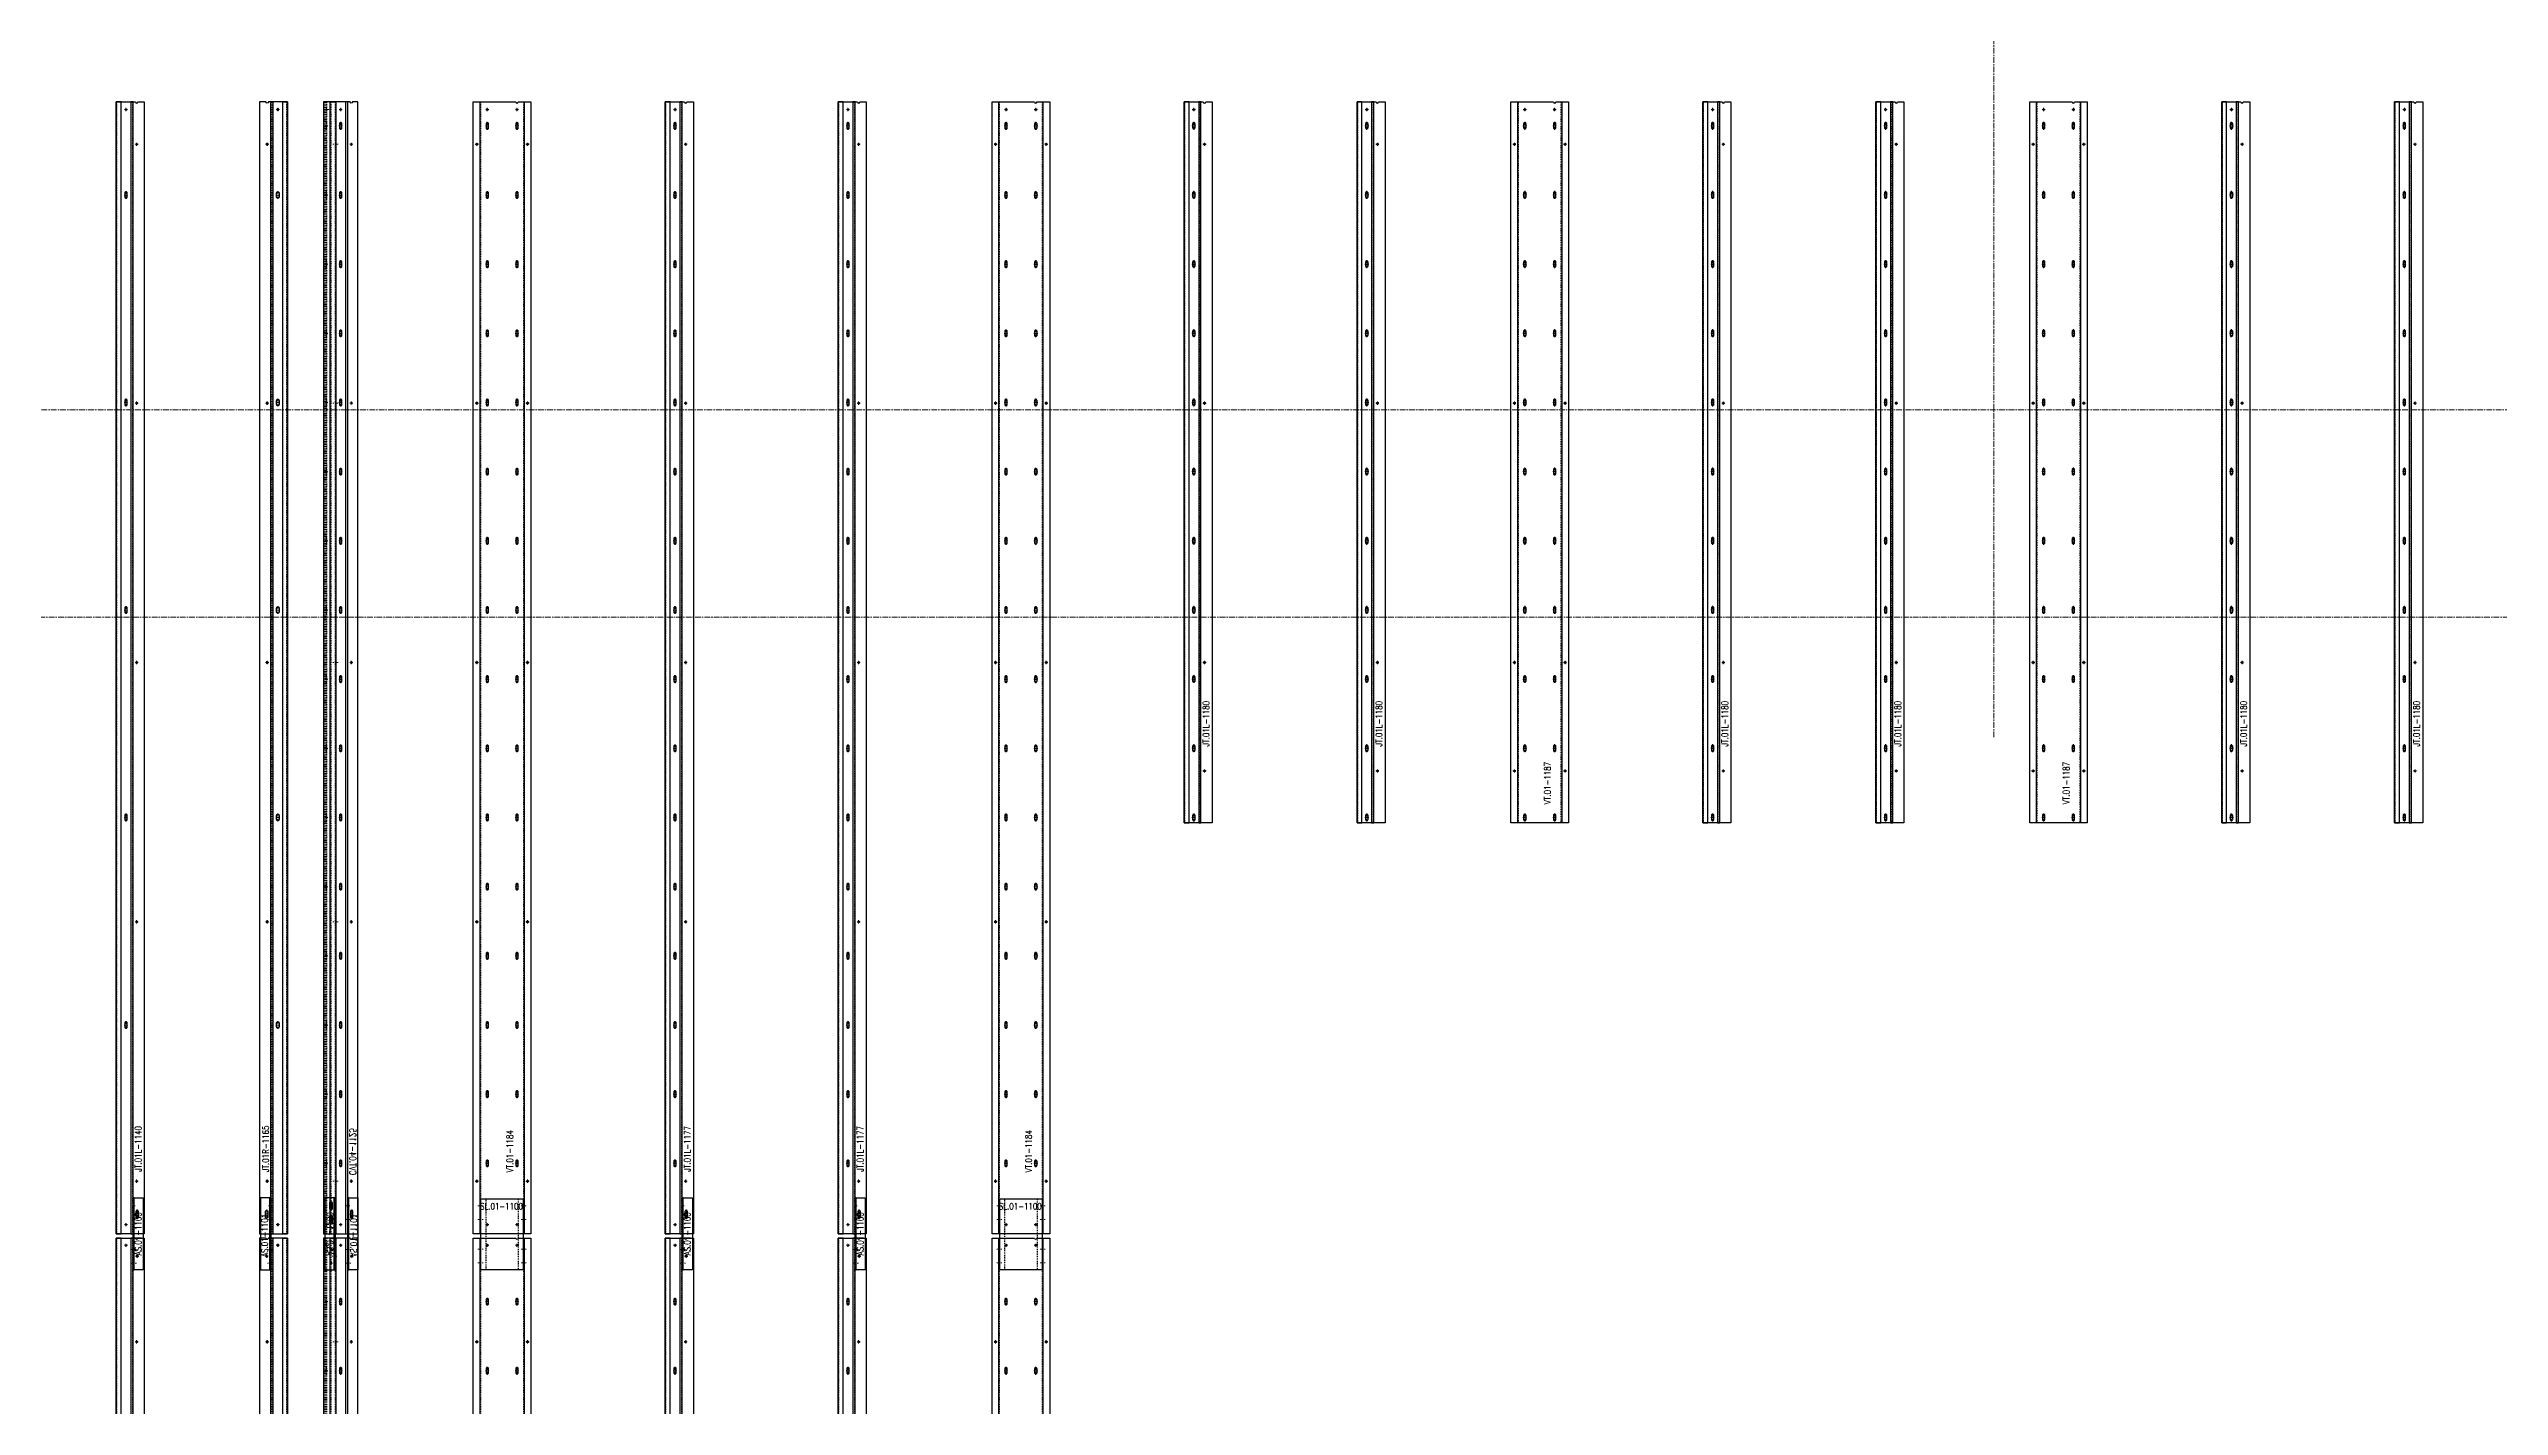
# Model space of a CAD drawing. Header units: inches. Extents: x 841 to 14134, y -5681 to -3225.
# Drawn here: x 2020.8 to 2304.2, y -5524.4 to -5367.4 of the extents above; entities that cross this region are included whole.
import ezdxf

# ---------------------------------------------------------------- set-up
doc = ezdxf.new("R2010")
doc.units = ezdxf.units.IN
doc.header["$MEASUREMENT"] = 0
for name, pattern in [('NBK_Center', [0.541667, 0.333333, -0.0625, 0.083333, -0.0625]), ('NBK_Center2', [0.270833, 0.166667, -0.03125, 0.041667, -0.03125]), ('NBK_CenterX2', [1.083333, 0.666667, -0.125, 0.166667, -0.125]), ('NBK_Hidden', [0.125, 0.083333, -0.041667]), ('NBK_Hidden2', [0.0625, 0.041667, -0.020833])]:
    doc.linetypes.add(name, pattern=pattern)
doc.layers.get('Defpoints').update_dxf_attribs({"color": 250, "lineweight": 0})
for name, color, linetype, lineweight in [('!Bracket', 11, 'Continuous', 25), ('!Clip - bent', 20, 'Continuous', 25), ('!Dimension', 50, 'Continuous', 5), ('!Extrusion', 140, 'Continuous', 25), ('!Gridline', 112, 'NBK_CenterX2', 5), ('!Linetype_Center', 220, 'NBK_Center', 9), ('!Linetype_Center2', 222, 'NBK_Center2', 9), ('!Misc2', 252, 'NBK_Hidden2', 5)]:
    doc.layers.add(name, color=color, linetype=linetype, lineweight=lineweight)
doc.styles.add('Romans', font='romans.shx', dxfattribs={"width": 0.8})

# ---------------------------------------------------------------- blocks, each defined once
blk = doc.blocks.new('WEEP HOLE')
at = {"layer": '!Linetype_Center'}
for p, q in [((-0.22, 0.37), (0.22, 0.37)), ((0, 0.83), (0, -0.08))]:
    blk.add_line(p, q, dxfattribs=at)
at = {"color": 0}
blk.add_lwpolyline([(-0.14, 0.61), (-0.14, 0.14, 0.414214), (0, 0, 0.414214), (0.14, 0.14), (0.14, 0.61, 0.414214), (0, 0.75, 0.414214)], format="xyb", close=True, dxfattribs=at)
blk = doc.blocks.new('SLOTTED SECTION HOLE')
at = {"layer": '!Linetype_Center2'}
blk.add_line((-0.33, 0), (0.26, 0), dxfattribs=at)
at = {"layer": '!Misc2'}
blk.add_lwpolyline([(-0.08, 0.47), (0, 0.47), (0, -0.47), (-0.08, -0.47)], close=True, dxfattribs=at)
blk = doc.blocks.new('TAP HOLE_5mm')
at = {"layer": '!Linetype_Center2'}
for points in [[(-0.18, 0), (0.18, 0)], [(0, 0.18), (0, -0.18)]]:
    blk.add_lwpolyline(points, dxfattribs=at)
blk.add_circle((0, 0), 0.101)
blk = doc.blocks.new('VT.01-1184')
at = {"layer": '!Extrusion'}
blk.add_lwpolyline([(3.33, 0), (-3.33, 0), (-3.33, 130.92), (1.58, 130.92, 1), (1.86, 130.92), (3.33, 130.92)], format="xyb", close=True, dxfattribs=at)
blk.add_lwpolyline([(1.86, 130.92), (2.54, 130.92), (2.54, 0), (-2.54, 0), (-2.54, 130.92), (1.58, 130.92)], dxfattribs=at)
at = {"layer": '!Extrusion', "linetype": 'NBK_Hidden'}
blk.add_lwpolyline([(1.86, 130.92), (2.46, 130.92), (2.46, 0), (-2.46, 0), (-2.46, 130.92), (1.58, 130.92)], dxfattribs=at)
at = {"layer": '!Dimension', "rotation": 360}
for p in [(-2.46, 3.23), (2.54, 3.23), (-2.46, 1.65), (2.54, 1.65)]:
    blk.add_blockref('SLOTTED SECTION HOLE', p, dxfattribs=at)
at = {"layer": '!Extrusion', "rotation": 360}
for name, p in [('WEEP HOLE', (-1.72, 127.78)), ('TAP HOLE_5mm', (-1.72, 130.04)), ('WEEP HOLE', (1.72, 127.78)), ('TAP HOLE_5mm', (1.72, 130.04)), ('TAP HOLE_5mm', (-2.93, 126.03)), ('TAP HOLE_5mm', (2.93, 126.03)), ('WEEP HOLE', (-1.72, 119.78)), ('WEEP HOLE', (1.72, 119.78)), ('WEEP HOLE', (-1.72, 111.78)), ('WEEP HOLE', (1.72, 111.78)), ('WEEP HOLE', (-1.72, 103.78)), ('WEEP HOLE', (1.72, 103.78)), ('WEEP HOLE', (-1.72, 95.78)), ('WEEP HOLE', (1.72, 95.78)), ('TAP HOLE_5mm', (-2.93, 96.08)), ('TAP HOLE_5mm', (2.93, 96.08)), ('WEEP HOLE', (-1.72, 87.78)), ('WEEP HOLE', (1.72, 87.78)), ('WEEP HOLE', (-1.72, 79.78)), ('WEEP HOLE', (1.72, 79.78)), ('WEEP HOLE', (-1.72, 71.78)), ('WEEP HOLE', (1.72, 71.78)), ('TAP HOLE_5mm', (-2.93, 66.08)), ('TAP HOLE_5mm', (2.93, 66.08)), ('WEEP HOLE', (-1.72, 63.78)), ('WEEP HOLE', (1.72, 63.78)), ('WEEP HOLE', (-1.72, 55.78)), ('WEEP HOLE', (1.72, 55.78)), ('WEEP HOLE', (-1.72, 47.78)), ('WEEP HOLE', (1.72, 47.78)), ('WEEP HOLE', (-1.72, 39.78)), ('WEEP HOLE', (1.72, 39.78)), ('TAP HOLE_5mm', (-2.93, 36.08)), ('TAP HOLE_5mm', (2.93, 36.08)), ('WEEP HOLE', (-1.72, 31.78)), ('WEEP HOLE', (1.72, 31.78)), ('WEEP HOLE', (-1.72, 23.78)), ('WEEP HOLE', (1.72, 23.78)), ('WEEP HOLE', (-1.72, 15.78)), ('WEEP HOLE', (1.72, 15.78)), ('WEEP HOLE', (-1.72, 7.78)), ('WEEP HOLE', (1.72, 7.78)), ('TAP HOLE_5mm', (-2.93, 6.08)), ('TAP HOLE_5mm', (2.93, 6.08)), ('TAP HOLE_5mm', (-1.72, 1.06)), ('TAP HOLE_5mm', (1.72, 1.06))]:
    blk.add_blockref(name, p, dxfattribs=at)
at = {"layer": 'Defpoints', "color": 1, "insert": (0.89, 9.54), "char_height": 0.75, "width": 1.65, "attachment_point": 5, "rotation": 90, "style": 'Romans'}
blk.add_mtext('VT.01-1184', dxfattribs=at)
blk = doc.blocks.new('JT.01R-1165')
at = {"layer": '!Extrusion'}
blk.add_lwpolyline([(0, 0), (0, 130.92), (-2.22, 130.92, -1), (-2.5, 130.92), (-3.25, 130.92), (-3.25, 0)], format="xyb", close=True, dxfattribs=at)
for points in [[(-1.95, 0), (-1.95, 130.92), (-1.69, 130.92), (-1.69, 0)], [(-0.57, 0), (-0.57, 130.92), (0, 130.92), (0, 0)]]:
    blk.add_lwpolyline(points, close=True, dxfattribs=at)
at = {"layer": '!Extrusion', "linetype": 'NBK_Hidden'}
for points in [[(-1.95, 0), (-1.95, 130.92), (-1.87, 130.92), (-1.87, 0)], [(-0.08, 0), (-0.08, 130.92), (0, 130.92), (0, 0)]]:
    blk.add_lwpolyline(points, close=True, dxfattribs=at)
at = {"layer": '!Extrusion', "xscale": -1}
for name, p in [('TAP HOLE_5mm', (-1.13, 130.04)), ('TAP HOLE_5mm', (-2.36, 126.03)), ('WEEP HOLE', (-1.13, 119.78)), ('WEEP HOLE', (-1.13, 95.78)), ('TAP HOLE_5mm', (-2.36, 96.08)), ('WEEP HOLE', (-1.13, 71.78)), ('TAP HOLE_5mm', (-2.36, 66.08)), ('WEEP HOLE', (-1.13, 47.78)), ('TAP HOLE_5mm', (-2.36, 36.08)), ('WEEP HOLE', (-1.13, 23.78)), ('TAP HOLE_5mm', (-2.36, 6.08)), ('TAP HOLE_5mm', (-1.13, 1.06))]:
    blk.add_blockref(name, p, dxfattribs=at)
at = {"layer": 'Defpoints', "color": 5, "insert": (-2.54, 9.82), "char_height": 0.75, "width": 1.65, "attachment_point": 5, "rotation": 90, "style": 'Romans'}
blk.add_mtext('JT.01R-1165', dxfattribs=at)
blk = doc.blocks.new('CLEAR SECTION HOLE')
at = {"layer": '!Linetype_Center2'}
blk.add_line((-0.33, 0), (0.26, 0), dxfattribs=at)
at = {"layer": '!Misc2'}
blk.add_lwpolyline([(-0.08, 0.1), (0, 0.1), (0, -0.1), (-0.08, -0.1)], close=True, dxfattribs=at)
blk = doc.blocks.new('VT.01-1183')
at = {"layer": '!Extrusion'}
blk.add_lwpolyline([(-2.45, 148.03), (2.45, 148.03), (2.45, 139.83), (-2.45, 139.83)], close=True, dxfattribs=at)
at = {"layer": '!Extrusion', "linetype": 'NBK_Hidden2'}
blk.add_lwpolyline([(-1.86, 148.03), (1.86, 148.03), (1.86, 139.83), (-1.86, 139.83)], close=True, dxfattribs=at)
at = {"layer": '!Extrusion'}
blk.add_lwpolyline([(3.33, 0), (-3.33, 0), (-3.33, 143.5), (1.58, 143.5, 1), (1.86, 143.5), (3.33, 143.5)], format="xyb", close=True, dxfattribs=at)
blk.add_lwpolyline([(1.86, 143.5), (2.54, 143.5), (2.54, 0), (-2.54, 0), (-2.54, 143.5), (1.58, 143.5)], dxfattribs=at)
at = {"layer": '!Extrusion', "linetype": 'NBK_Hidden'}
blk.add_lwpolyline([(1.86, 143.5), (2.46, 143.5), (2.46, 0), (-2.46, 0), (-2.46, 143.5), (1.58, 143.5)], dxfattribs=at)
at = {"layer": '!Dimension', "rotation": 360}
for name, p in [('CLEAR SECTION HOLE', (-2.46, 142.21)), ('CLEAR SECTION HOLE', (2.54, 142.21)), ('CLEAR SECTION HOLE', (-2.46, 140.63)), ('CLEAR SECTION HOLE', (2.54, 140.63)), ('SLOTTED SECTION HOLE', (-2.46, 3.23)), ('SLOTTED SECTION HOLE', (2.54, 3.23)), ('SLOTTED SECTION HOLE', (-2.46, 1.65)), ('SLOTTED SECTION HOLE', (2.54, 1.65))]:
    blk.add_blockref(name, p, dxfattribs=at)
at = {"layer": '!Extrusion', "rotation": 360}
for name, p in [('TAP HOLE_5mm', (-1.72, 142.67)), ('TAP HOLE_5mm', (1.72, 142.67)), ('WEEP HOLE', (-1.72, 135.78)), ('WEEP HOLE', (1.72, 135.78)), ('TAP HOLE_5mm', (-2.93, 131.5)), ('TAP HOLE_5mm', (2.93, 131.5)), ('WEEP HOLE', (-1.72, 127.78)), ('WEEP HOLE', (1.72, 127.78)), ('WEEP HOLE', (-1.72, 119.78)), ('WEEP HOLE', (1.72, 119.78)), ('WEEP HOLE', (-1.72, 111.78)), ('WEEP HOLE', (1.72, 111.78)), ('WEEP HOLE', (-1.72, 103.78)), ('WEEP HOLE', (1.72, 103.78)), ('TAP HOLE_5mm', (-2.93, 101.5)), ('TAP HOLE_5mm', (2.93, 101.5)), ('WEEP HOLE', (-1.72, 95.78)), ('WEEP HOLE', (1.72, 95.78)), ('WEEP HOLE', (-1.72, 87.78)), ('WEEP HOLE', (1.72, 87.78)), ('WEEP HOLE', (-1.72, 79.78)), ('WEEP HOLE', (1.72, 79.78)), ('TAP HOLE_5mm', (-2.93, 71.5)), ('WEEP HOLE', (-1.72, 71.78)), ('WEEP HOLE', (1.72, 71.78)), ('TAP HOLE_5mm', (2.93, 71.5)), ('WEEP HOLE', (-1.72, 63.78)), ('WEEP HOLE', (1.72, 63.78)), ('WEEP HOLE', (-1.72, 55.78)), ('WEEP HOLE', (1.72, 55.78)), ('WEEP HOLE', (-1.72, 47.78)), ('WEEP HOLE', (1.72, 47.78)), ('TAP HOLE_5mm', (-2.93, 41.5)), ('WEEP HOLE', (-1.72, 39.77)), ('WEEP HOLE', (1.72, 39.77)), ('TAP HOLE_5mm', (2.93, 41.5)), ('WEEP HOLE', (-1.72, 31.78)), ('WEEP HOLE', (1.72, 31.78)), ('WEEP HOLE', (-1.72, 23.78)), ('WEEP HOLE', (1.72, 23.78)), ('WEEP HOLE', (-1.72, 15.78)), ('WEEP HOLE', (1.72, 15.78)), ('TAP HOLE_5mm', (-2.93, 11.5)), ('TAP HOLE_5mm', (2.93, 11.5)), ('WEEP HOLE', (-1.72, 7.78)), ('WEEP HOLE', (1.72, 7.78)), ('TAP HOLE_5mm', (-1.72, 1.06)), ('TAP HOLE_5mm', (1.72, 1.06))]:
    blk.add_blockref(name, p, dxfattribs=at)
at = {"layer": 'Defpoints', "color": 30, "insert": (-0.07, 147.18), "char_height": 0.75, "width": 1.65, "attachment_point": 5, "style": 'Romans'}
blk.add_mtext('SL.01-1100', dxfattribs=at)
at = {"layer": 'Defpoints', "color": 1, "insert": (0.8, 3.84), "char_height": 0.75, "width": 1.65, "attachment_point": 5, "rotation": 90, "style": 'Romans'}
blk.add_mtext('VT.01-1183', dxfattribs=at)
blk = doc.blocks.new('SECTION CLEAR HOLE 1')
at = {"layer": '!Linetype_Center2'}
blk.add_line((-0.33, 0, 0), (0.26, 0, 0), dxfattribs=at)
at = {"layer": '!Misc2'}
blk.add_lwpolyline([(-0.12, 0.1), (0, 0.1), (0, -0.1), (-0.12, -0.1)], close=True, dxfattribs=at)
blk = doc.blocks.new('SLOTTED SECTION1')
at = {"layer": '!Linetype_Center2'}
blk.add_lwpolyline([(-0.24, 0), (0.12, 0)], dxfattribs=at)
at = {"layer": '!Misc2'}
blk.add_lwpolyline([(-0.12, 0.47), (0, 0.47), (0, -0.47), (-0.12, -0.47)], close=True, dxfattribs=at)
blk = doc.blocks.new('SLOTTED HOLE 1')
at = {"layer": '!Linetype_Center'}
for p, q in [((0, 0.55), (0, -0.55)), ((-0.22, 0), (0.22, 0))]:
    blk.add_line(p, q, dxfattribs=at)
at = {"color": 0}
blk.add_lwpolyline([(-0.14, 0.33), (-0.14, -0.33, 0.414214), (0, -0.47, 0.414214), (0.14, -0.33), (0.14, 0.33, 0.414214), (0, 0.47, 0.414214)], format="xyb", close=True, dxfattribs=at)
blk = doc.blocks.new('SL.01-1101')
at = {"layer": '!Bracket'}
for points in [[(4.65, -1.3), (4.65, -0.12), (-3.67, -0.12), (-3.67, -1.3)], [(-3.67, -1.3), (-3.67, -1.18), (4.65, -1.18), (4.65, -1.3)]]:
    blk.add_lwpolyline(points, close=True, dxfattribs=at)
at = {"layer": '!Dimension', "xscale": -1, "rotation": 270}
for name, p in [('SECTION CLEAR HOLE 1', (-2.88, -1.18)), ('SECTION CLEAR HOLE 1', (-1.3, -1.18)), ('SLOTTED SECTION1', (2.15, -1.18)), ('SLOTTED SECTION1', (3.73, -1.18))]:
    blk.add_blockref(name, p, dxfattribs=at)
at = {"layer": '!Extrusion', "xscale": -1, "rotation": 270}
blk.add_blockref('TAP HOLE_5mm', (-2.09, -0.83), dxfattribs=at)
at = {"layer": '!Extrusion', "linetype": 'NBK_Hidden', "xscale": -1, "rotation": 270}
blk.add_blockref('SLOTTED HOLE 1', (2.75, -0.83), dxfattribs=at)
at = {"layer": 'Defpoints', "color": 30, "insert": (0.32, -0.6), "char_height": 0.75, "width": 1.65, "attachment_point": 5, "style": 'Romans'}
blk.add_mtext('AS.01-1101', dxfattribs=at)
blk = doc.blocks.new('JT.01R-1164')
at = {"layer": '!Extrusion'}
blk.add_lwpolyline([(-3.25, 0), (0, 0), (0, 143.5), (-2.22, 143.5, -1), (-2.5, 143.5), (-3.25, 143.5)], format="xyb", close=True, dxfattribs=at)
for points in [[(-1.69, 143.5), (-1.69, 0), (-1.95, 0), (-1.95, 143.5)], [(0, 143.5), (0, 0), (-0.57, 0), (-0.57, 143.5)]]:
    blk.add_lwpolyline(points, close=True, dxfattribs=at)
at = {"layer": '!Extrusion', "linetype": 'NBK_Hidden'}
for points in [[(-1.87, 143.5), (-1.87, 0), (-1.95, 0), (-1.95, 143.5)], [(0, 143.5), (0, 0), (-0.08, 0), (-0.08, 143.5)]]:
    blk.add_lwpolyline(points, close=True, dxfattribs=at)
at = {"layer": '!Extrusion', "xscale": -1}
for name, p in [('TAP HOLE_5mm', (-1.13, 142.67)), ('TAP HOLE_5mm', (-2.36, 131.5)), ('WEEP HOLE', (-1.13, 119.78)), ('TAP HOLE_5mm', (-2.36, 101.5)), ('WEEP HOLE', (-1.13, 95.78)), ('TAP HOLE_5mm', (-2.36, 71.5)), ('WEEP HOLE', (-1.13, 71.78)), ('WEEP HOLE', (-1.13, 47.78)), ('TAP HOLE_5mm', (-2.36, 41.5)), ('WEEP HOLE', (-1.13, 23.78)), ('TAP HOLE_5mm', (-2.36, 11.5)), ('TAP HOLE_5mm', (-1.13, 1.06))]:
    blk.add_blockref(name, p, dxfattribs=at)
at = {"color": 144, "rotation": 90}
blk.add_blockref('SL.01-1101', (-3.25, 143.5), dxfattribs=at)
at = {"layer": 'Defpoints', "color": 5, "insert": (-2.54, 4.4), "char_height": 0.75, "width": 1.65, "attachment_point": 5, "rotation": 90, "style": 'Romans'}
blk.add_mtext('JT.01R-1164', dxfattribs=at)
blk = doc.blocks.new('AS.01-1100')
at = {"layer": '!Bracket'}
for points in [[(-1.3, 4.65), (-0.12, 4.65), (-0.12, -3.67), (-1.3, -3.67)], [(-1.3, -3.67), (-1.18, -3.67), (-1.18, 4.65), (-1.3, 4.65)]]:
    blk.add_lwpolyline(points, close=True, dxfattribs=at)
at = {"layer": '!Dimension'}
for name, p in [('SLOTTED SECTION1', (-1.18, 3.73)), ('SLOTTED SECTION1', (-1.18, 2.15)), ('SECTION CLEAR HOLE 1', (-1.18, -1.3)), ('SECTION CLEAR HOLE 1', (-1.18, -2.88))]:
    blk.add_blockref(name, p, dxfattribs=at)
at = {"layer": '!Extrusion', "linetype": 'NBK_Hidden'}
blk.add_blockref('SLOTTED HOLE 1', (-0.83, 2.75), dxfattribs=at)
at = {"layer": '!Extrusion', "rotation": 360}
blk.add_blockref('TAP HOLE_5mm', (-0.83, -2.09), dxfattribs=at)
at = {"layer": 'Defpoints', "color": 30, "insert": (-0.71, 0.49), "char_height": 0.75, "width": 1.65, "attachment_point": 5, "rotation": 90, "style": 'Romans'}
blk.add_mtext('AS.01-1100', dxfattribs=at)
blk = doc.blocks.new('JT.01L-1169')
at = {"layer": '!Extrusion'}
blk.add_lwpolyline([(3.25, 0), (0, 0), (0, 78.08), (2.22, 78.08, 1), (2.5, 78.08), (3.25, 78.08)], format="xyb", close=True, dxfattribs=at)
at = {"layer": '!Extrusion', "linetype": 'NBK_Hidden'}
for points in [[(0, 78.08), (0, 0), (0.08, 0), (0.08, 78.08)], [(1.87, 78.08), (1.87, 0), (1.95, 0), (1.95, 78.08)]]:
    blk.add_lwpolyline(points, close=True, dxfattribs=at)
at = {"layer": '!Extrusion'}
for points in [[(0, 78.08), (0, 0), (0.57, 0), (0.57, 78.08)], [(1.69, 78.08), (1.69, 0), (1.95, 0), (1.95, 78.08)]]:
    blk.add_lwpolyline(points, close=True, dxfattribs=at)
at = {"layer": '!Dimension'}
blk.add_blockref('AS.01-1100', (3.25, 78.08), dxfattribs=at)
at = {"layer": '!Extrusion', "rotation": 360}
for p in [(1.13, 77.25), (2.36, 66.08), (2.36, 36.08), (2.36, 6.08), (1.13, 1.09)]:
    blk.add_blockref('TAP HOLE_5mm', p, dxfattribs=at)
at = {"layer": '!Extrusion'}
for p in [(1.13, 54.37), (1.13, 30.37), (1.13, 6.37)]:
    blk.add_blockref('WEEP HOLE', p, dxfattribs=at)
at = {"layer": 'Defpoints', "color": 2, "insert": (2.54, 10), "char_height": 0.75, "width": 1.65, "attachment_point": 5, "rotation": 90, "style": 'Romans'}
blk.add_mtext('JT.01L-1169', dxfattribs=at)
blk = doc.blocks.new('VT.01-1187')
at = {"layer": '!Extrusion'}
blk.add_lwpolyline([(3.33, 0), (-3.33, 0), (-3.33, 83.38), (1.58, 83.38, 1), (1.86, 83.38), (3.33, 83.38)], format="xyb", close=True, dxfattribs=at)
blk.add_lwpolyline([(1.86, 83.38), (2.54, 83.38), (2.54, 0), (-2.54, 0), (-2.54, 83.38), (1.58, 83.38)], dxfattribs=at)
at = {"layer": '!Extrusion', "linetype": 'NBK_Hidden'}
blk.add_lwpolyline([(1.86, 83.38), (2.46, 83.38), (2.46, 0), (-2.46, 0), (-2.46, 83.38), (1.58, 83.38)], dxfattribs=at)
at = {"layer": '!Extrusion', "rotation": 360}
for name, p in [('TAP HOLE_5mm', (-1.72, 82.5)), ('TAP HOLE_5mm', (1.72, 82.5)), ('WEEP HOLE', (-1.72, 80.25)), ('WEEP HOLE', (1.72, 80.25)), ('TAP HOLE_5mm', (-2.93, 78.49)), ('TAP HOLE_5mm', (2.93, 78.49)), ('WEEP HOLE', (-1.72, 72.25)), ('WEEP HOLE', (1.72, 72.25)), ('WEEP HOLE', (-1.72, 64.25)), ('WEEP HOLE', (1.72, 64.25)), ('WEEP HOLE', (-1.72, 56.25)), ('WEEP HOLE', (1.72, 56.25)), ('TAP HOLE_5mm', (-2.93, 48.54)), ('WEEP HOLE', (-1.72, 48.25)), ('WEEP HOLE', (1.72, 48.25)), ('TAP HOLE_5mm', (2.93, 48.54)), ('WEEP HOLE', (-1.72, 40.25)), ('WEEP HOLE', (1.72, 40.25)), ('WEEP HOLE', (-1.72, 32.25)), ('WEEP HOLE', (1.72, 32.25)), ('WEEP HOLE', (-1.72, 24.25)), ('WEEP HOLE', (1.72, 24.25)), ('TAP HOLE_5mm', (-2.93, 18.54)), ('WEEP HOLE', (-1.72, 16.25)), ('WEEP HOLE', (1.72, 16.25)), ('TAP HOLE_5mm', (2.93, 18.54)), ('WEEP HOLE', (-1.72, 8.25)), ('WEEP HOLE', (1.72, 8.25)), ('TAP HOLE_5mm', (-2.93, 6)), ('TAP HOLE_5mm', (2.93, 6)), ('WEEP HOLE', (-1.72, 0.24)), ('WEEP HOLE', (1.72, 0.24))]:
    blk.add_blockref(name, p, dxfattribs=at)
at = {"layer": 'Defpoints', "color": 1, "insert": (0.89, 4.59), "char_height": 0.75, "width": 1.65, "attachment_point": 5, "rotation": 90, "style": 'Romans'}
blk.add_mtext('VT.01-1187', dxfattribs=at)
blk = doc.blocks.new('JT.01L-1180')
at = {"layer": '!Extrusion'}
for points in [[(0.57, 0), (0.57, 83.38), (0, 83.38), (0, 0)], [(1.95, 0), (1.95, 83.38), (1.69, 83.38), (1.69, 0)]]:
    blk.add_lwpolyline(points, close=True, dxfattribs=at)
blk.add_lwpolyline([(0, 0), (0, 83.38), (2.22, 83.38, 1), (2.5, 83.38), (3.25, 83.38), (3.25, 0)], format="xyb", close=True, dxfattribs=at)
at = {"layer": '!Extrusion', "linetype": 'NBK_Hidden'}
for points in [[(0.08, 0), (0.08, 83.38), (0, 83.38), (0, 0)], [(1.95, 0), (1.95, 83.38), (1.87, 83.38), (1.87, 0)]]:
    blk.add_lwpolyline(points, close=True, dxfattribs=at)
at = {"layer": '!Extrusion', "rotation": 360}
for p in [(1.13, 82.5), (2.36, 78.49), (2.36, 48.54), (2.36, 18.54), (2.36, 6)]:
    blk.add_blockref('TAP HOLE_5mm', p, dxfattribs=at)
at = {"layer": '!Extrusion'}
for p in [(1.13, 80.25), (1.13, 72.25), (1.13, 64.25), (1.13, 56.25), (1.13, 48.25), (1.13, 40.25), (1.13, 32.25), (1.13, 24.25), (1.13, 16.25), (1.13, 8.25), (1.13, 0.24)]:
    blk.add_blockref('WEEP HOLE', p, dxfattribs=at)
at = {"layer": 'Defpoints', "color": 2, "insert": (2.54, 11.46), "char_height": 0.75, "width": 1.65, "attachment_point": 5, "rotation": 90, "style": 'Romans'}
blk.add_mtext('JT.01L-1180', dxfattribs=at)
blk = doc.blocks.new('19mm WEEP HOLE')
at = {"layer": '!Linetype_Center'}
blk.add_line((-0.37, 0.2), (-0.37, -0.12), dxfattribs=at)
at = {"linetype": 'NBK_Hidden'}
blk.add_lwpolyline([(-0.75, 0.08), (0, 0.08), (0, 0), (-0.75, 0)], close=True, dxfattribs=at)
blk = doc.blocks.new('HOLE SECTION')
at = {"layer": '!Linetype_Center2'}
blk.add_line((-0.33, 0), (0.26, 0), dxfattribs=at)
at = {"layer": '!Misc2'}
blk.add_lwpolyline([(-0.09, 0.1), (0, 0.1), (0, -0.1), (-0.09, -0.1)], close=True, dxfattribs=at)
blk = doc.blocks.new('CVT.04-1125')
at = {"layer": '!Extrusion'}
blk.add_lwpolyline([(-3.97, 0), (-3.97, 130.92), (-3.34, 130.92, 1), (-3.06, 130.92), (0, 130.92), (0, 0)], format="xyb", close=True, dxfattribs=at)
for points in [[(-2.78, 0), (-2.78, 130.92), (-2.53, 130.92), (-2.53, 0)], [(-0.76, 0), (-0.76, 130.92), (-1.41, 130.92), (-1.41, 0)]]:
    blk.add_lwpolyline(points, dxfattribs=at)
at = {"layer": '!Extrusion', "linetype": 'NBK_Hidden'}
for points in [[(-1.42, 0), (-1.42, 130.92), (-1.33, 130.92), (-1.33, 0)], [(-0.86, 0), (-0.86, 130.92), (-0.76, 130.92), (-0.76, 0)], [(-0.35, 0), (-0.35, 130.92), (-0.28, 130.92), (-0.28, 0)], [(-0.04, 0), (-0.04, 130.92), (-0.14, 130.92), (-0.14, 0)]]:
    blk.add_lwpolyline(points, dxfattribs=at)
at = {"layer": '!Dimension'}
for name, p in [('CLEAR SECTION HOLE', (-0.28, 130.04)), ('HOLE SECTION', (-1.33, 126.02)), ('HOLE SECTION', (-1.33, 96.09)), ('HOLE SECTION', (-1.33, 66.08)), ('HOLE SECTION', (-1.33, 36.08)), ('HOLE SECTION', (-1.33, 6.08)), ('CLEAR SECTION HOLE', (-0.28, 1.06))]:
    blk.add_blockref(name, p, dxfattribs=at)
at = {"layer": '!Extrusion', "xscale": -1}
for name, p in [('WEEP HOLE', (-1.97, 127.78)), ('TAP HOLE_5mm', (-1.97, 130.04)), ('WEEP HOLE', (-1.97, 119.78)), ('WEEP HOLE', (-1.97, 111.78)), ('WEEP HOLE', (-1.97, 103.78)), ('WEEP HOLE', (-1.97, 95.78)), ('WEEP HOLE', (-1.97, 87.78)), ('WEEP HOLE', (-1.97, 79.78)), ('WEEP HOLE', (-1.97, 71.78)), ('WEEP HOLE', (-1.97, 63.78)), ('WEEP HOLE', (-1.97, 55.78)), ('WEEP HOLE', (-1.97, 47.78)), ('WEEP HOLE', (-1.97, 39.78)), ('WEEP HOLE', (-1.97, 31.78)), ('WEEP HOLE', (-1.97, 23.78)), ('WEEP HOLE', (-1.97, 15.78)), ('WEEP HOLE', (-1.97, 7.78)), ('TAP HOLE_5mm', (-1.97, 1.06))]:
    blk.add_blockref(name, p, dxfattribs=at)
at = {"layer": '!Extrusion', "rotation": 270}
for p in [(-0.35, 127.78), (-0.35, 119.78), (-0.35, 111.78), (-0.35, 103.78), (-0.35, 95.78), (-0.35, 87.78), (-0.35, 79.78), (-0.35, 71.78), (-0.35, 63.78), (-0.35, 55.78), (-0.35, 47.78), (-0.35, 39.78), (-0.35, 31.78), (-0.35, 23.78), (-0.35, 15.78), (-0.35, 7.78)]:
    blk.add_blockref('19mm WEEP HOLE', p, dxfattribs=at)
at = {"layer": '!Extrusion'}
for p in [(-3.2, 126.02), (-3.2, 96.09), (-3.2, 66.08), (-3.2, 36.08), (-3.2, 6.08)]:
    blk.add_blockref('TAP HOLE_5mm', p, dxfattribs=at)
at = {"layer": 'Defpoints', "color": 3, "insert": (-3.38, 9.49), "char_height": 0.75, "width": 1.65, "attachment_point": 5, "rotation": 90, "style": 'Romans'}
blk.add_mtext('CVT.04-1125', dxfattribs=at)
blk = doc.blocks.new('AS.01-1100-')
at = {"layer": '!Bracket'}
for points in [[(4.65, 1.33), (4.65, 0.15), (-3.67, 0.15), (-3.67, 1.33)], [(-3.67, 1.33), (-3.67, 1.21), (4.65, 1.21), (4.65, 1.33)]]:
    blk.add_lwpolyline(points, close=True, dxfattribs=at)
at = {"layer": '!Dimension', "rotation": 270}
for name, p in [('SECTION CLEAR HOLE 1', (-2.09, 1.21)), ('SLOTTED SECTION1', (2.75, 1.21))]:
    blk.add_blockref(name, p, dxfattribs=at)
at = {"layer": '!Extrusion', "rotation": 270}
for p in [(-2.88, 0.86, 0), (-1.3, 0.86, 0)]:
    blk.add_blockref('TAP HOLE_5mm', p, dxfattribs=at)
at = {"layer": '!Extrusion', "linetype": 'NBK_Hidden', "rotation": 270}
for p in [(2.15, 0.86), (3.73, 0.86)]:
    blk.add_blockref('SLOTTED HOLE 1', p, dxfattribs=at)
at = {"layer": 'Defpoints', "color": 30, "insert": (0.49, 0.74), "char_height": 0.75, "width": 1.65, "attachment_point": 5, "style": 'Romans'}
blk.add_mtext('AS.01-1100', dxfattribs=at)
blk = doc.blocks.new('CVT.04-1124')
at = {"layer": '!Extrusion'}
blk.add_lwpolyline([(-3.97, 0), (-3.97, 143.5), (-3.34, 143.5, 1), (-3.06, 143.5), (0, 143.5), (0, 0)], format="xyb", close=True, dxfattribs=at)
for points in [[(-2.78, 0), (-2.78, 143.5), (-2.53, 143.5), (-2.53, 0)], [(-0.76, 0), (-0.76, 143.5), (-1.41, 143.5), (-1.41, 0)]]:
    blk.add_lwpolyline(points, close=True, dxfattribs=at)
at = {"layer": '!Extrusion', "linetype": 'NBK_Hidden'}
for points in [[(-1.42, 0), (-1.42, 143.5), (-1.33, 143.5), (-1.33, 0)], [(-0.86, 0), (-0.86, 143.5), (-0.76, 143.5), (-0.76, 0)], [(-0.35, 0), (-0.35, 143.5), (-0.28, 143.5), (-0.28, 0)], [(-0.04, 0), (-0.04, 143.5), (-0.14, 143.5), (-0.14, 0)]]:
    blk.add_lwpolyline(points, close=True, dxfattribs=at)
at = {"layer": '!Dimension'}
for name, p in [('CLEAR SECTION HOLE', (-0.28, 142.67)), ('HOLE SECTION', (-1.33, 131.5)), ('HOLE SECTION', (-1.33, 101.5)), ('HOLE SECTION', (-1.33, 71.5)), ('HOLE SECTION', (-1.33, 41.5)), ('HOLE SECTION', (-1.33, 11.5)), ('CLEAR SECTION HOLE', (-0.28, 1.06))]:
    blk.add_blockref(name, p, dxfattribs=at)
at = {"layer": '!Extrusion', "xscale": -1}
for name, p in [('TAP HOLE_5mm', (-1.97, 142.67)), ('WEEP HOLE', (-1.97, 135.78)), ('WEEP HOLE', (-1.97, 127.78)), ('WEEP HOLE', (-1.97, 119.78)), ('WEEP HOLE', (-1.97, 111.78)), ('WEEP HOLE', (-1.97, 103.78)), ('WEEP HOLE', (-1.97, 95.78)), ('WEEP HOLE', (-1.97, 87.78)), ('WEEP HOLE', (-1.97, 79.78)), ('WEEP HOLE', (-1.97, 71.78)), ('WEEP HOLE', (-1.97, 63.78)), ('WEEP HOLE', (-1.97, 55.78)), ('WEEP HOLE', (-1.97, 47.78)), ('WEEP HOLE', (-1.97, 39.77)), ('WEEP HOLE', (-1.97, 31.78)), ('WEEP HOLE', (-1.97, 23.78)), ('WEEP HOLE', (-1.97, 15.78)), ('WEEP HOLE', (-1.97, 7.78)), ('TAP HOLE_5mm', (-1.97, 1.06))]:
    blk.add_blockref(name, p, dxfattribs=at)
at = {"layer": '!Extrusion', "rotation": 270}
for p in [(-0.35, 135.78), (-0.35, 127.78), (-0.35, 119.78), (-0.35, 111.78), (-0.35, 103.78), (-0.35, 95.78), (-0.35, 87.78), (-0.35, 79.78), (-0.35, 71.78), (-0.35, 63.78), (-0.35, 55.78), (-0.35, 47.78), (-0.35, 39.77), (-0.35, 31.78), (-0.35, 23.78), (-0.35, 15.78), (-0.35, 7.78)]:
    blk.add_blockref('19mm WEEP HOLE', p, dxfattribs=at)
at = {"layer": '!Extrusion'}
for p in [(-3.2, 131.5), (-3.2, 101.5), (-3.2, 71.5), (-3.2, 41.5), (-3.2, 11.5)]:
    blk.add_blockref('TAP HOLE_5mm', p, dxfattribs=at)
at = {"color": 144, "rotation": 90}
for name, p in [('SL.01-1101', (-4.08, 143.5)), ('AS.01-1100-', (0, 143.5))]:
    blk.add_blockref(name, p, dxfattribs=at)
at = {"layer": 'Defpoints', "color": 3, "insert": (-3.38, 5.18), "char_height": 0.75, "width": 1.65, "attachment_point": 5, "rotation": 90, "style": 'Romans'}
blk.add_mtext('CVT.04-1124', dxfattribs=at)
blk = doc.blocks.new('JT.01L-1177')
at = {"layer": '!Extrusion'}
for points in [[(0.57, 0), (0.57, 130.92), (0, 130.92), (0, 0)], [(1.95, 0), (1.95, 130.92), (1.69, 130.92), (1.69, 0)]]:
    blk.add_lwpolyline(points, close=True, dxfattribs=at)
blk.add_lwpolyline([(0, 0), (0, 130.92), (2.22, 130.92, 1), (2.5, 130.92), (3.25, 130.92), (3.25, 0)], format="xyb", close=True, dxfattribs=at)
at = {"layer": '!Extrusion', "linetype": 'NBK_Hidden'}
for points in [[(0.08, 0), (0.08, 130.92), (0, 130.92), (0, 0)], [(1.95, 0), (1.95, 130.92), (1.87, 130.92), (1.87, 0)]]:
    blk.add_lwpolyline(points, close=True, dxfattribs=at)
at = {"layer": '!Extrusion'}
for p in [(1.13, 127.78), (1.13, 119.78), (1.13, 111.78), (1.13, 103.78), (1.13, 95.78), (1.13, 87.78), (1.13, 79.78), (1.13, 71.78), (1.13, 63.78), (1.13, 55.78), (1.13, 47.78), (1.13, 39.78), (1.13, 31.78), (1.13, 23.78), (1.13, 15.78), (1.13, 7.78)]:
    blk.add_blockref('WEEP HOLE', p, dxfattribs=at)
at = {"layer": '!Extrusion', "rotation": 360}
for p in [(1.13, 130.04), (2.36, 126.03), (2.36, 96.08), (2.36, 66.08), (2.36, 36.08), (2.36, 6.08), (1.13, 1.06)]:
    blk.add_blockref('TAP HOLE_5mm', p, dxfattribs=at)
at = {"layer": 'Defpoints', "color": 2, "insert": (2.54, 9.82), "char_height": 0.75, "width": 1.65, "attachment_point": 5, "rotation": 90, "style": 'Romans'}
blk.add_mtext('JT.01L-1177', dxfattribs=at)
blk = doc.blocks.new('JT.01L-1176')
at = {"layer": '!Extrusion'}
blk.add_lwpolyline([(3.25, 0), (0, 0), (0, 143.5), (2.22, 143.5, 1), (2.5, 143.5), (3.25, 143.5)], format="xyb", close=True, dxfattribs=at)
at = {"layer": '!Extrusion', "linetype": 'NBK_Hidden'}
for points in [[(0, 143.5), (0, 0), (0.08, 0), (0.08, 143.5)], [(1.87, 143.5), (1.87, 0), (1.95, 0), (1.95, 143.5)]]:
    blk.add_lwpolyline(points, close=True, dxfattribs=at)
at = {"layer": '!Extrusion'}
for points in [[(0, 143.5), (0, 0), (0.57, 0), (0.57, 143.5)], [(1.69, 143.5), (1.69, 0), (1.95, 0), (1.95, 143.5)]]:
    blk.add_lwpolyline(points, close=True, dxfattribs=at)
at = {"layer": '!Dimension'}
blk.add_blockref('AS.01-1100', (3.25, 143.5), dxfattribs=at)
at = {"layer": '!Extrusion', "rotation": 360}
for p in [(1.13, 142.67), (2.36, 131.5), (2.36, 101.5), (2.36, 71.5), (2.36, 41.5), (2.36, 11.5), (1.13, 1.06)]:
    blk.add_blockref('TAP HOLE_5mm', p, dxfattribs=at)
at = {"layer": '!Extrusion'}
for p in [(1.13, 135.78), (1.13, 127.78), (1.13, 119.78), (1.13, 111.78), (1.13, 103.78), (1.13, 95.78), (1.13, 87.78), (1.13, 79.78), (1.13, 71.78), (1.13, 63.78), (1.13, 55.78), (1.13, 47.78), (1.13, 39.77), (1.13, 31.78), (1.13, 23.78), (1.13, 15.78), (1.13, 7.78)]:
    blk.add_blockref('WEEP HOLE', p, dxfattribs=at)
at = {"layer": 'Defpoints', "color": 2, "insert": (2.54, 4.4), "char_height": 0.75, "width": 1.65, "attachment_point": 5, "rotation": 90, "style": 'Romans'}
blk.add_mtext('JT.01L-1176', dxfattribs=at)
blk = doc.blocks.new('JT.01L-1140')
at = {"layer": '!Extrusion'}
for points in [[(-2.68, 0), (-2.68, 130.92), (-3.25, 130.92), (-3.25, 0)], [(-1.3, 0), (-1.3, 130.92), (-1.56, 130.92), (-1.56, 0)]]:
    blk.add_lwpolyline(points, close=True, dxfattribs=at)
blk.add_lwpolyline([(-3.25, 0), (-3.25, 130.92), (-1.02, 130.92, 1), (-0.75, 130.92), (0, 130.92), (0, 0)], format="xyb", close=True, dxfattribs=at)
at = {"layer": '!Extrusion', "linetype": 'NBK_Hidden'}
for points in [[(-3.17, 0), (-3.17, 130.92), (-3.25, 130.92), (-3.25, 0)], [(-1.3, 0), (-1.3, 130.92), (-1.38, 130.92), (-1.38, 0)]]:
    blk.add_lwpolyline(points, close=True, dxfattribs=at)
at = {"layer": '!Extrusion', "rotation": 360}
for p in [(-2.12, 130.04), (-0.89, 126.03), (-0.89, 96.08), (-0.89, 66.08), (-0.89, 36.08), (-0.89, 6.08), (-2.12, 1.06)]:
    blk.add_blockref('TAP HOLE_5mm', p, dxfattribs=at)
at = {"layer": '!Extrusion'}
for p in [(-2.12, 119.78), (-2.12, 95.78), (-2.12, 71.78), (-2.12, 47.78), (-2.12, 23.78)]:
    blk.add_blockref('WEEP HOLE', p, dxfattribs=at)
at = {"layer": 'Defpoints', "color": 2, "insert": (-0.71, 9.82), "char_height": 0.75, "width": 1.65, "attachment_point": 5, "rotation": 90, "style": 'Romans'}
blk.add_mtext('JT.01L-1140', dxfattribs=at)
blk = doc.blocks.new('NORTH PENTHOUSE TRACK')
at = {"layer": '!Clip - bent', "color": 2}
blk.add_blockref('JT.01L-1140', (252.62, 193.08), dxfattribs=at)
at = {"color": 3}
for name, p in [('JT.01R-1165', (269.19, 193.08)), ('VT.01-1184', (294, 193.08)), ('VT.01-1184', (354, 193.08)), ('JT.01L-1169', (249.37, 114.5)), ('JT.01R-1164', (269.19, 49.08)), ('VT.01-1183', (294, 49.08)), ('VT.01-1183', (354, 49.08))]:
    blk.add_blockref(name, p, dxfattribs=at)
at = {"color": 144, "xscale": -1}
for name, p in [('CVT.04-1125', (273.36, 193.08)), ('CVT.04-1124', (273.36, 49.08))]:
    blk.add_blockref(name, p, dxfattribs=at)
at = {"color": 144}
for name, p in [('JT.01L-1177', (312.87, 193.08)), ('JT.01L-1177', (332.87, 193.08)), ('JT.01L-1180', (372.87, 240.62)), ('JT.01L-1180', (392.87, 240.62)), ('JT.01L-1180', (432.87, 240.62)), ('JT.01L-1180', (452.87, 240.62)), ('JT.01L-1180', (492.87, 240.62)), ('JT.01L-1180', (512.87, 240.62)), ('JT.01L-1176', (312.87, 49.08)), ('JT.01L-1176', (332.87, 49.08))]:
    blk.add_blockref(name, p, dxfattribs=at)
at = {"color": 6}
for p in [(414, 240.62), (474, 240.62)]:
    blk.add_blockref('VT.01-1187', p, dxfattribs=at)

msp = doc.modelspace()

# ---------------------------------------------------------------- linework, layer by layer
at = {"layer": '!Gridline'}
for p, q in [((2245.71, -5447, -1349.31), (2245.71, -3249.34, -1349.31)), ((850.77, -5433.12, -1349.31), (4576.61, -5433.12, -1349.31))]:
    msp.add_line(p, q, dxfattribs=at)
at = {"layer": '!Gridline', "elevation": -1349.31}
msp.add_lwpolyline([(848.42, -5380.03), (974.23, -5380.03), (987.52, -5409.12), (4406.21, -5409.12)], dxfattribs=at)

# ---------------------------------------------------------------- block references
at = {"color": 144}
msp.add_blockref('NORTH PENTHOUSE TRACK', (1779.21, -5697.51, -1349.31), dxfattribs=at)

doc.saveas('drawing.dxf')
